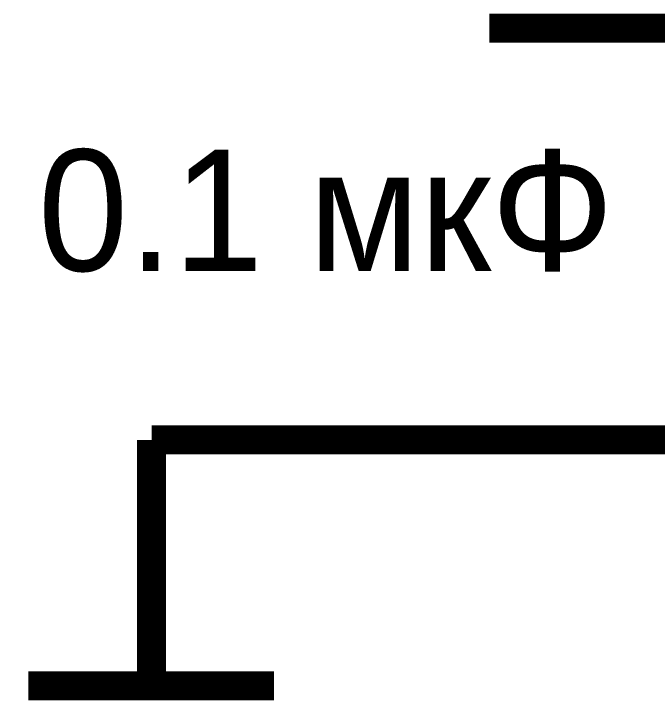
# Model space of a CAD drawing. Header units: inches. Extents: x 0 to 594, y 0 to 420.
# Drawn here: x 128.58 to 135.24, y 192.3 to 199.4 of the extents above; entities that cross this region are included whole.
import ezdxf

# ---------------------------------------------------------------- set-up
doc = ezdxf.new("R2010")
doc.units = ezdxf.units.IN
doc.layers.add('Sheet', color=255, linetype='Continuous')

msp = doc.modelspace()

# ---------------------------------------------------------------- linework, layer by layer
at = {"layer": 'Sheet'}
for points in [[(133.5044, 199.2491, 0.2997, 0.2997, 0), (141.5006, 199.2491, 0.2997, 0.2997, 0)], [(130.0103, 194.9936, 0.2997, 0.2997, 0), (130.0103, 192.4515, 0.2997, 0.2997, 0)], [(147.5033, 194.9936, 0.2997, 0.2997, 0), (137.5025, 194.9936, 0.2997, 0.2997, 0), (130.0103, 194.9936, 0.2997, 0.2997, 0)], [(128.7336, 192.4515, 0.2997, 0.2997, 0), (131.2758, 192.4515, 0.2997, 0.2997, 0)]]:
    msp.add_lwpolyline(points, format="xyseb", dxfattribs=at)

# ---------------------------------------------------------------- texts
msp.add_text('0.1 мкФ', height=1.25427, dxfattribs=at).set_placement((128.8344, 196.7406))

doc.saveas('drawing.dxf')
